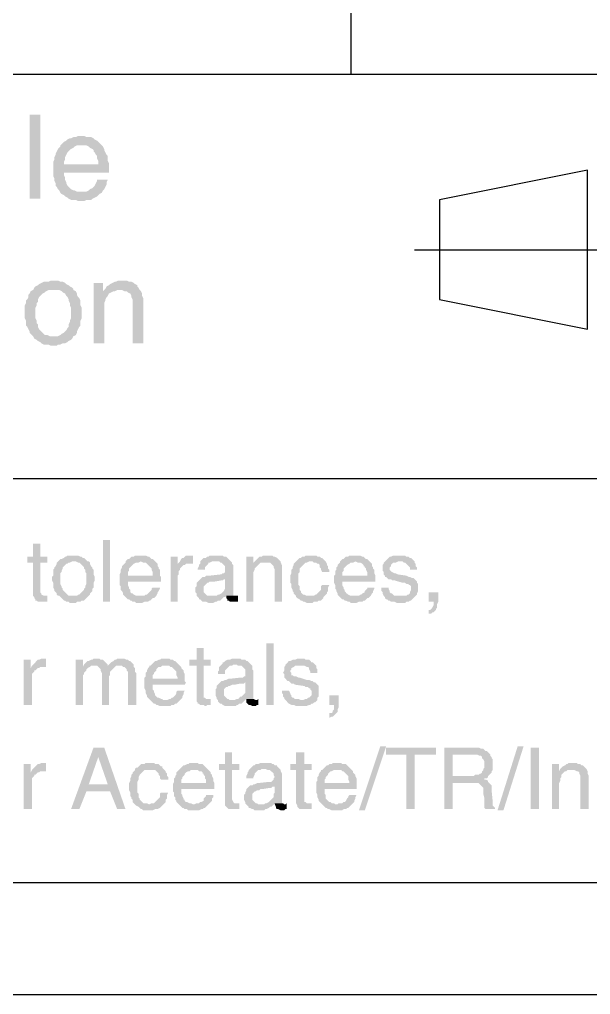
# Model space of a CAD drawing. Header units: millimetres. Extents: x 7018 to 13530, y 4187 to 5692.
# Drawn here: x 7846.19 to 7867.94, y 4524.92 to 4562.04 of the extents above; entities that cross this region are included whole.
import ezdxf

# ---------------------------------------------------------------- set-up
doc = ezdxf.new("R2010")
doc.units = ezdxf.units.MM

msp = doc.modelspace()

# ---------------------------------------------------------------- hatches: boundary and pattern name
at = {"transparency": 33554559}
for points in [[(7846.574, 4555.218), (7846.574, 4558.423), (7846.981, 4558.423), (7846.981, 4555.218)], [(7848.56, 4557.61), (7848.425, 4557.61), (7848.335, 4557.565), (7848.244, 4557.565), (7848.154, 4557.52), (7848.109, 4557.52), (7848.019, 4557.475), (7847.974, 4557.43), (7847.883, 4557.384), (7847.838, 4557.339), (7847.748, 4557.249), (7848.741, 4557.249), (7848.831, 4557.204), (7848.876, 4557.159), (7848.967, 4557.114), (7849.012, 4557.069), (7849.012, 4557.023), (7849.057, 4556.978), (7849.102, 4556.888), (7849.147, 4556.843), (7849.147, 4556.753), (7849.192, 4556.662), (7849.192, 4556.527), (7847.477, 4556.527), (7847.477, 4556.076), (7847.522, 4555.985), (7847.522, 4555.895), (7847.567, 4555.805), (7847.567, 4555.715), (7847.613, 4555.669), (7847.658, 4555.579), (7847.703, 4555.534), (7847.748, 4555.444), (7848.56, 4555.489), (7848.38, 4555.489), (7848.29, 4555.534), (7848.244, 4555.534), (7848.154, 4555.579), (7848.109, 4555.624), (7848.019, 4555.715), (7848.019, 4555.715), (7847.974, 4555.805), (7847.974, 4555.85), (7847.928, 4555.94), (7847.928, 4556.031), (7847.883, 4556.121), (7847.883, 4556.211), (7849.598, 4556.211), (7849.598, 4556.572), (7849.553, 4556.662), (7849.553, 4556.843), (7849.508, 4556.888), (7849.463, 4556.978), (7849.418, 4557.069), (7849.418, 4557.114), (7849.373, 4557.204), (7849.328, 4557.249), (7849.282, 4557.294), (7849.192, 4557.384), (7849.147, 4557.43), (7849.057, 4557.475), (7849.012, 4557.52), (7848.921, 4557.565), (7848.741, 4557.565), (7848.651, 4557.61)], [(7847.748, 4557.249), (7847.748, 4557.204), (7847.703, 4557.159), (7847.658, 4557.114), (7847.613, 4557.023), (7847.567, 4556.933), (7847.567, 4556.888), (7847.522, 4556.798), (7847.522, 4556.707), (7847.477, 4556.617), (7847.477, 4556.527), (7847.883, 4556.527), (7847.883, 4556.617), (7847.928, 4556.707), (7847.928, 4556.798), (7847.974, 4556.888), (7848.019, 4556.978), (7848.064, 4557.023), (7848.109, 4557.069), (7848.154, 4557.114), (7848.244, 4557.159), (7848.29, 4557.204), (7848.38, 4557.249), (7848.56, 4557.249)], [(7849.553, 4555.94), (7849.147, 4555.94), (7849.147, 4555.895), (7849.102, 4555.805), (7849.057, 4555.715), (7849.012, 4555.669), (7848.967, 4555.624), (7848.876, 4555.579), (7848.831, 4555.534), (7848.741, 4555.489), (7848.56, 4555.489), (7847.748, 4555.444), (7847.748, 4555.444), (7847.793, 4555.399), (7847.883, 4555.354), (7847.928, 4555.308), (7848.019, 4555.263), (7848.064, 4555.218), (7848.154, 4555.173), (7848.335, 4555.173), (7848.425, 4555.128), (7848.651, 4555.128), (7848.741, 4555.173), (7848.921, 4555.173), (7848.967, 4555.218), (7849.057, 4555.263), (7849.147, 4555.308), (7849.192, 4555.354), (7849.237, 4555.399), (7849.328, 4555.444), (7849.373, 4555.534), (7849.418, 4555.579), (7849.463, 4555.669), (7849.508, 4555.76), (7849.508, 4555.85)], [(7847.477, 4552.104), (7847.387, 4552.104), (7847.297, 4552.059), (7847.116, 4552.059), (7847.026, 4552.014), (7846.936, 4551.969), (7846.89, 4551.923), (7846.8, 4551.878), (7846.755, 4551.833), (7846.71, 4551.743), (7846.71, 4551.743), (7846.62, 4551.698), (7846.574, 4551.608), (7846.529, 4551.562), (7846.529, 4551.472), (7846.484, 4551.382), (7846.439, 4551.337), (7846.439, 4551.246), (7846.394, 4551.156), (7846.394, 4550.66), (7846.439, 4550.57), (7846.439, 4550.389), (7846.484, 4550.344), (7846.529, 4550.254), (7846.574, 4550.163), (7846.574, 4550.118), (7846.665, 4550.028), (7846.71, 4549.983), (7847.477, 4549.983), (7847.342, 4549.983), (7847.251, 4550.028), (7847.161, 4550.028), (7847.116, 4550.073), (7847.026, 4550.163), (7846.981, 4550.208), (7846.936, 4550.254), (7846.89, 4550.344), (7846.89, 4550.434), (7846.845, 4550.479), (7846.845, 4550.57), (7846.8, 4550.66), (7846.8, 4551.066), (7846.845, 4551.156), (7846.845, 4551.246), (7846.89, 4551.292), (7846.89, 4551.382), (7846.936, 4551.472), (7846.981, 4551.517), (7847.026, 4551.562), (7847.071, 4551.608), (7847.161, 4551.653), (7847.206, 4551.698), (7847.297, 4551.743), (7847.477, 4551.743), (7848.244, 4551.788), (7848.199, 4551.833), (7848.109, 4551.878), (7848.064, 4551.923), (7847.974, 4551.969), (7847.928, 4552.014), (7847.838, 4552.059), (7847.748, 4552.059), (7847.658, 4552.104), (7847.567, 4552.104)], [(7849.373, 4552.014), (7849.012, 4552.014), (7849.012, 4549.712), (7849.418, 4549.712), (7849.418, 4550.931), (7849.418, 4551.246), (7849.463, 4551.337), (7849.463, 4551.382), (7849.508, 4551.472), (7849.553, 4551.517), (7849.553, 4551.517), (7849.598, 4551.608), (7849.689, 4551.653), (7849.373, 4551.698)], [(7850.095, 4552.104), (7849.959, 4552.104), (7849.869, 4552.059), (7849.824, 4552.059), (7849.734, 4552.014), (7849.643, 4551.969), (7849.598, 4551.923), (7849.508, 4551.878), (7849.463, 4551.788), (7849.373, 4551.698), (7849.689, 4551.653), (7849.779, 4551.698), (7849.824, 4551.698), (7849.914, 4551.743), (7850.772, 4551.743), (7850.727, 4551.833), (7850.682, 4551.878), (7850.682, 4551.923), (7850.591, 4551.969), (7850.546, 4552.014), (7850.456, 4552.059), (7850.366, 4552.059), (7850.275, 4552.104), (7850.185, 4552.104)], [(7848.244, 4551.788), (7847.477, 4551.743), (7847.703, 4551.743), (7847.793, 4551.698), (7847.838, 4551.653), (7847.928, 4551.608), (7847.974, 4551.517), (7848.019, 4551.472), (7848.064, 4551.382), (7848.064, 4551.337), (7848.109, 4551.246), (7848.109, 4551.156), (7848.154, 4551.066), (7848.154, 4550.66), (7848.109, 4550.57), (7848.109, 4550.524), (7848.064, 4550.434), (7848.064, 4550.344), (7848.019, 4550.299), (7847.974, 4550.208), (7847.928, 4550.163), (7847.883, 4550.118), (7847.793, 4550.073), (7847.748, 4550.028), (7847.658, 4549.983), (7846.71, 4549.983), (7846.755, 4549.893), (7846.845, 4549.847), (7846.89, 4549.802), (7846.981, 4549.757), (7847.026, 4549.712), (7847.116, 4549.667), (7847.297, 4549.667), (7847.387, 4549.622), (7847.613, 4549.622), (7847.658, 4549.667), (7847.748, 4549.667), (7847.838, 4549.712), (7847.928, 4549.712), (7848.019, 4549.757), (7848.064, 4549.802), (7848.154, 4549.847), (7848.199, 4549.893), (7848.244, 4549.983), (7848.244, 4549.983), (7848.335, 4550.028), (7848.38, 4550.118), (7848.38, 4550.163), (7848.425, 4550.254), (7848.47, 4550.344), (7848.515, 4550.389), (7848.515, 4550.57), (7848.56, 4550.66), (7848.56, 4550.885), (7848.56, 4551.066), (7848.515, 4551.156), (7848.515, 4551.337), (7848.47, 4551.427), (7848.425, 4551.472), (7848.38, 4551.562), (7848.38, 4551.608), (7848.335, 4551.698), (7848.244, 4551.743)], [(7850.772, 4551.743), (7850.005, 4551.743), (7850.095, 4551.743), (7850.185, 4551.698), (7850.275, 4551.698), (7850.32, 4551.653), (7850.411, 4551.608), (7850.411, 4551.608), (7850.456, 4551.517), (7850.456, 4551.472), (7850.501, 4551.382), (7850.501, 4549.712), (7850.907, 4549.712), (7850.907, 4551.427), (7850.862, 4551.517), (7850.862, 4551.608), (7850.817, 4551.698)], [(7846.981, 4542.085), (7846.71, 4542.085), (7846.71, 4541.588), (7846.484, 4541.588), (7846.484, 4541.363), (7846.71, 4541.363), (7846.71, 4540.099), (7846.755, 4540.054), (7846.755, 4540.009), (7846.8, 4539.963), (7846.8, 4539.918), (7846.845, 4539.918), (7846.89, 4539.873), (7847.251, 4539.873), (7847.251, 4540.099), (7847.116, 4540.099), (7847.026, 4540.144), (7847.026, 4540.189), (7846.981, 4540.234), (7846.981, 4541.363), (7847.251, 4541.363), (7847.251, 4541.588), (7846.981, 4541.588)], [(7849.373, 4539.873), (7849.373, 4542.22), (7849.643, 4542.22), (7849.643, 4539.873)], [(7848.244, 4541.633), (7848.019, 4541.633), (7847.974, 4541.588), (7847.928, 4541.588), (7847.883, 4541.543), (7847.793, 4541.498), (7847.748, 4541.498), (7847.703, 4541.453), (7847.658, 4541.408), (7847.658, 4541.408), (7847.613, 4541.363), (7847.613, 4541.317), (7847.567, 4541.227), (7847.522, 4541.182), (7847.522, 4541.137), (7847.477, 4541.092), (7847.477, 4540.866), (7847.432, 4540.821), (7847.432, 4540.731), (7847.432, 4540.686), (7847.477, 4540.595), (7847.477, 4540.415), (7847.522, 4540.325), (7847.522, 4540.279), (7847.567, 4540.234), (7847.613, 4540.189), (7847.613, 4540.144), (7847.658, 4540.099), (7848.244, 4540.099), (7848.064, 4540.099), (7848.019, 4540.144), (7847.974, 4540.189), (7847.928, 4540.234), (7847.883, 4540.279), (7847.838, 4540.325), (7847.838, 4540.37), (7847.793, 4540.415), (7847.793, 4540.46), (7847.748, 4540.55), (7847.748, 4540.956), (7847.793, 4541.001), (7847.793, 4541.047), (7847.838, 4541.137), (7847.838, 4541.182), (7847.883, 4541.227), (7847.928, 4541.272), (7847.974, 4541.317), (7848.019, 4541.317), (7848.064, 4541.363), (7848.109, 4541.363), (7848.199, 4541.408), (7848.786, 4541.408), (7848.741, 4541.453), (7848.696, 4541.498), (7848.651, 4541.543), (7848.605, 4541.543), (7848.56, 4541.588), (7848.515, 4541.588), (7848.425, 4541.633), (7848.335, 4541.633)], [(7850.817, 4541.633), (7850.591, 4541.633), (7850.546, 4541.588), (7850.456, 4541.588), (7850.411, 4541.543), (7850.366, 4541.498), (7850.32, 4541.498), (7850.275, 4541.453), (7850.23, 4541.408), (7850.817, 4541.408), (7850.907, 4541.363), (7850.997, 4541.363), (7851.043, 4541.317), (7851.088, 4541.272), (7851.133, 4541.227), (7851.133, 4541.227), (7851.178, 4541.182), (7851.223, 4541.137), (7851.223, 4541.092), (7851.268, 4541.001), (7851.268, 4540.866), (7850.005, 4540.866), (7850.005, 4540.505), (7850.05, 4540.46), (7850.05, 4540.325), (7850.095, 4540.279), (7850.14, 4540.189), (7850.14, 4540.144), (7850.185, 4540.099), (7850.23, 4540.054), (7850.23, 4540.054), (7850.275, 4540.009), (7850.32, 4539.963), (7850.366, 4539.963), (7850.411, 4539.918), (7850.456, 4539.918), (7850.501, 4539.873), (7850.591, 4539.873), (7850.636, 4539.828), (7850.862, 4539.828), (7850.952, 4539.873), (7851.088, 4539.873), (7851.133, 4539.918), (7851.178, 4539.918), (7851.223, 4539.963), (7851.268, 4540.009), (7851.313, 4540.009), (7851.359, 4540.054), (7850.817, 4540.099), (7850.636, 4540.099), (7850.546, 4540.144), (7850.501, 4540.189), (7850.456, 4540.189), (7850.411, 4540.234), (7850.411, 4540.325), (7850.366, 4540.37), (7850.366, 4540.415), (7850.32, 4540.505), (7850.32, 4540.64), (7851.584, 4540.64), (7851.584, 4540.821), (7851.539, 4540.866), (7851.539, 4541.092), (7851.494, 4541.137), (7851.494, 4541.182), (7851.449, 4541.227), (7851.449, 4541.317), (7851.404, 4541.363), (7851.359, 4541.408), (7851.313, 4541.453), (7851.268, 4541.498), (7851.223, 4541.498), (7851.178, 4541.543), (7851.133, 4541.588), (7851.088, 4541.588), (7850.997, 4541.633), (7850.907, 4541.633)], [(7852.216, 4541.588), (7851.945, 4541.588), (7851.945, 4539.873), (7852.216, 4539.873), (7852.216, 4540.866), (7852.261, 4540.911), (7852.261, 4541.047), (7852.306, 4541.092), (7852.306, 4541.137), (7852.351, 4541.182), (7852.397, 4541.227), (7852.442, 4541.272), (7852.487, 4541.272), (7852.216, 4541.317)], [(7852.712, 4541.633), (7852.532, 4541.633), (7852.487, 4541.588), (7852.442, 4541.543), (7852.397, 4541.543), (7852.351, 4541.498), (7852.306, 4541.408), (7852.306, 4541.408), (7852.261, 4541.363), (7852.712, 4541.317), (7852.803, 4541.317), (7852.803, 4541.633), (7852.758, 4541.633)], [(7853.705, 4541.633), (7853.435, 4541.633), (7853.389, 4541.588), (7853.344, 4541.588), (7853.299, 4541.543), (7853.209, 4541.543), (7853.164, 4541.498), (7853.164, 4541.498), (7853.119, 4541.453), (7853.074, 4541.408), (7853.074, 4541.317), (7853.028, 4541.272), (7853.028, 4541.227), (7852.983, 4541.137), (7852.983, 4541.092), (7853.254, 4541.092), (7853.254, 4541.182), (7853.299, 4541.227), (7853.344, 4541.272), (7853.389, 4541.317), (7853.389, 4541.363), (7853.435, 4541.363), (7853.525, 4541.408), (7854.247, 4541.408), (7854.202, 4541.453), (7854.157, 4541.498), (7854.112, 4541.543), (7854.066, 4541.588), (7853.976, 4541.588), (7853.931, 4541.633), (7853.751, 4541.633)], [(7855.104, 4541.588), (7854.834, 4541.588), (7854.834, 4539.873), (7855.104, 4539.873), (7855.104, 4540.821), (7855.104, 4541.001), (7855.15, 4541.092), (7855.15, 4541.137), (7855.195, 4541.182), (7855.24, 4541.227), (7855.24, 4541.227), (7855.285, 4541.272), (7855.33, 4541.317), (7855.104, 4541.363)], [(7855.601, 4541.633), (7855.466, 4541.633), (7855.42, 4541.588), (7855.33, 4541.588), (7855.285, 4541.543), (7855.24, 4541.498), (7855.195, 4541.453), (7855.15, 4541.408), (7855.104, 4541.363), (7855.33, 4541.317), (7855.375, 4541.363), (7855.556, 4541.363), (7856.143, 4541.408), (7856.097, 4541.453), (7856.052, 4541.498), (7856.052, 4541.498), (7856.007, 4541.543), (7855.917, 4541.588), (7855.872, 4541.588), (7855.827, 4541.633), (7855.691, 4541.633)], [(7857.271, 4541.633), (7857.09, 4541.633), (7857.045, 4541.588), (7856.955, 4541.588), (7856.91, 4541.543), (7856.865, 4541.543), (7856.82, 4541.498), (7856.774, 4541.453), (7856.729, 4541.408), (7857.361, 4541.408), (7857.406, 4541.363), (7857.496, 4541.363), (7857.542, 4541.317), (7857.587, 4541.317), (7857.632, 4541.272), (7857.632, 4541.182), (7857.677, 4541.137), (7857.677, 4541.092), (7857.722, 4541.001), (7857.993, 4541.001), (7857.993, 4541.092), (7857.948, 4541.137), (7857.948, 4541.227), (7857.903, 4541.272), (7857.903, 4541.317), (7857.858, 4541.408), (7857.812, 4541.453), (7857.767, 4541.498), (7857.767, 4541.498), (7857.722, 4541.543), (7857.677, 4541.543), (7857.632, 4541.588), (7857.542, 4541.588), (7857.496, 4541.633), (7857.361, 4541.633)], [(7858.986, 4541.633), (7858.76, 4541.633), (7858.715, 4541.588), (7858.625, 4541.588), (7858.58, 4541.543), (7858.535, 4541.498), (7858.489, 4541.498), (7858.444, 4541.453), (7858.399, 4541.408), (7858.986, 4541.408), (7859.076, 4541.363), (7859.166, 4541.363), (7859.257, 4541.317), (7859.302, 4541.272), (7859.302, 4541.227), (7859.347, 4541.227), (7859.347, 4541.182), (7859.392, 4541.137), (7859.392, 4541.092), (7859.437, 4541.001), (7859.437, 4540.866), (7858.173, 4540.866), (7858.173, 4540.595), (7858.219, 4540.505), (7858.219, 4540.37), (7858.264, 4540.325), (7858.264, 4540.279), (7858.309, 4540.189), (7858.309, 4540.144), (7858.354, 4540.099), (7858.399, 4540.054), (7858.399, 4540.054), (7858.444, 4540.009), (7858.489, 4539.963), (7858.535, 4539.963), (7858.58, 4539.918), (7858.625, 4539.918), (7858.715, 4539.873), (7858.76, 4539.873), (7858.805, 4539.828), (7859.031, 4539.828), (7859.121, 4539.873), (7859.257, 4539.873), (7859.302, 4539.918), (7859.347, 4539.918), (7859.392, 4539.963), (7859.437, 4540.009), (7859.482, 4540.009), (7859.527, 4540.054), (7858.986, 4540.099), (7858.805, 4540.099), (7858.715, 4540.144), (7858.67, 4540.189), (7858.625, 4540.189), (7858.625, 4540.234), (7858.58, 4540.279), (7858.58, 4540.325), (7858.535, 4540.37), (7858.535, 4540.415), (7858.489, 4540.505), (7858.489, 4540.64), (7859.753, 4540.64), (7859.753, 4540.866), (7859.708, 4540.956), (7859.708, 4541.092), (7859.663, 4541.137), (7859.663, 4541.182), (7859.618, 4541.227), (7859.618, 4541.317), (7859.573, 4541.363), (7859.527, 4541.408), (7859.482, 4541.453), (7859.437, 4541.498), (7859.392, 4541.498), (7859.347, 4541.543), (7859.302, 4541.588), (7859.257, 4541.588), (7859.166, 4541.633), (7859.076, 4541.633)], [(7860.656, 4541.633), (7860.43, 4541.633), (7860.34, 4541.588), (7860.295, 4541.588), (7860.25, 4541.543), (7860.204, 4541.498), (7860.159, 4541.453), (7860.114, 4541.408), (7860.069, 4541.363), (7860.069, 4541.317), (7860.024, 4541.272), (7860.024, 4541.047), (7860.069, 4541.001), (7860.069, 4540.911), (7860.114, 4540.866), (7860.114, 4540.821), (7860.159, 4540.821), (7860.204, 4540.776), (7860.25, 4540.731), (7860.34, 4540.731), (7860.385, 4540.686), (7860.475, 4540.686), (7860.791, 4540.595), (7860.881, 4540.595), (7860.927, 4540.55), (7861.017, 4540.55), (7861.017, 4540.505), (7861.062, 4540.505), (7861.107, 4540.46), (7861.107, 4540.325), (7861.062, 4540.234), (7861.062, 4540.189), (7861.017, 4540.144), (7860.972, 4540.144), (7860.927, 4540.099), (7860.701, 4540.099), (7860.114, 4540.054), (7860.114, 4540.009), (7860.159, 4539.963), (7860.204, 4539.963), (7860.25, 4539.918), (7860.295, 4539.918), (7860.34, 4539.873), (7860.475, 4539.873), (7860.565, 4539.828), (7860.881, 4539.828), (7860.927, 4539.873), (7861.017, 4539.873), (7861.062, 4539.918), (7861.107, 4539.918), (7861.152, 4539.963), (7861.197, 4540.009), (7861.197, 4540.009), (7861.242, 4540.054), (7861.288, 4540.099), (7861.333, 4540.144), (7861.333, 4540.189), (7861.378, 4540.279), (7861.378, 4540.55), (7861.333, 4540.595), (7861.333, 4540.64), (7861.288, 4540.686), (7861.288, 4540.686), (7861.242, 4540.731), (7861.197, 4540.776), (7861.152, 4540.776), (7861.062, 4540.821), (7861.017, 4540.821), (7860.927, 4540.866), (7860.611, 4540.911), (7860.611, 4540.911), (7860.52, 4540.956), (7860.475, 4540.956), (7860.385, 4541.001), (7860.385, 4541.001), (7860.34, 4541.047), (7860.295, 4541.092), (7860.295, 4541.182), (7860.34, 4541.227), (7860.34, 4541.272), (7860.385, 4541.317), (7860.43, 4541.363), (7860.52, 4541.363), (7860.611, 4541.408), (7861.242, 4541.408), (7861.197, 4541.453), (7861.152, 4541.498), (7861.107, 4541.543), (7861.062, 4541.543), (7861.017, 4541.588), (7860.927, 4541.588), (7860.881, 4541.633), (7860.746, 4541.633)], [(7848.786, 4541.408), (7848.244, 4541.408), (7848.335, 4541.408), (7848.425, 4541.363), (7848.47, 4541.363), (7848.515, 4541.317), (7848.56, 4541.272), (7848.605, 4541.227), (7848.651, 4541.182), (7848.651, 4541.137), (7848.696, 4541.092), (7848.696, 4541.001), (7848.741, 4540.956), (7848.741, 4540.55), (7848.696, 4540.46), (7848.696, 4540.415), (7848.651, 4540.37), (7848.651, 4540.325), (7848.605, 4540.279), (7848.56, 4540.234), (7848.515, 4540.189), (7848.47, 4540.144), (7848.425, 4540.144), (7848.38, 4540.099), (7847.703, 4540.099), (7847.748, 4540.054), (7847.793, 4540.009), (7847.838, 4539.963), (7847.883, 4539.918), (7847.928, 4539.918), (7847.974, 4539.873), (7848.064, 4539.873), (7848.109, 4539.828), (7848.335, 4539.828), (7848.38, 4539.873), (7848.515, 4539.873), (7848.56, 4539.918), (7848.651, 4539.918), (7848.696, 4539.963), (7848.741, 4540.009), (7848.786, 4540.054), (7848.831, 4540.099), (7848.831, 4540.099), (7848.876, 4540.144), (7848.876, 4540.189), (7848.921, 4540.234), (7848.967, 4540.279), (7848.967, 4540.37), (7849.012, 4540.415), (7849.012, 4540.595), (7849.057, 4540.686), (7849.057, 4540.731), (7849.057, 4540.821), (7849.012, 4540.911), (7849.012, 4541.092), (7848.967, 4541.137), (7848.967, 4541.182), (7848.921, 4541.227), (7848.876, 4541.317), (7848.876, 4541.363), (7848.831, 4541.408)], [(7850.23, 4541.408), (7850.23, 4541.363), (7850.185, 4541.317), (7850.14, 4541.272), (7850.095, 4541.227), (7850.095, 4541.182), (7850.05, 4541.092), (7850.05, 4541.001), (7850.005, 4540.911), (7850.005, 4540.866), (7850.32, 4540.866), (7850.32, 4541.001), (7850.366, 4541.047), (7850.366, 4541.137), (7850.411, 4541.182), (7850.456, 4541.227), (7850.456, 4541.227), (7850.501, 4541.272), (7850.546, 4541.317), (7850.636, 4541.363), (7850.727, 4541.363), (7850.817, 4541.408)], [(7852.261, 4541.363), (7852.216, 4541.317), (7852.487, 4541.272), (7852.532, 4541.317), (7852.712, 4541.317)], [(7854.247, 4541.408), (7853.66, 4541.408), (7853.796, 4541.408), (7853.841, 4541.363), (7853.886, 4541.363), (7853.931, 4541.317), (7853.976, 4541.272), (7854.021, 4541.227), (7854.021, 4541.001), (7853.976, 4540.956), (7853.931, 4540.956), (7853.886, 4540.911), (7853.841, 4540.911), (7853.435, 4540.866), (7853.299, 4540.866), (7853.254, 4540.821), (7853.164, 4540.821), (7853.119, 4540.776), (7854.021, 4540.731), (7854.021, 4540.46), (7854.021, 4540.37), (7853.976, 4540.279), (7853.931, 4540.234), (7853.886, 4540.189), (7853.886, 4540.189), (7853.796, 4540.144), (7853.751, 4540.144), (7853.705, 4540.099), (7853.525, 4540.099), (7852.983, 4540.054), (7853.028, 4540.009), (7853.028, 4539.963), (7853.074, 4539.963), (7853.119, 4539.918), (7853.164, 4539.873), (7853.299, 4539.873), (7853.389, 4539.828), (7853.57, 4539.828), (7853.66, 4539.873), (7853.705, 4539.873), (7853.751, 4539.918), (7853.841, 4539.918), (7853.886, 4539.963), (7853.931, 4540.009), (7853.976, 4540.054), (7854.021, 4540.054), (7854.066, 4540.099), (7854.337, 4540.099), (7854.337, 4541.272), (7854.292, 4541.317), (7854.292, 4541.363)], [(7856.143, 4541.408), (7855.556, 4541.363), (7855.736, 4541.363), (7855.781, 4541.317), (7855.827, 4541.272), (7855.827, 4541.272), (7855.872, 4541.227), (7855.872, 4541.182), (7855.917, 4541.092), (7855.917, 4539.873), (7856.188, 4539.873), (7856.188, 4541.272), (7856.143, 4541.363)], [(7856.729, 4541.408), (7856.684, 4541.363), (7856.639, 4541.317), (7856.639, 4541.272), (7856.594, 4541.182), (7856.594, 4541.137), (7856.549, 4541.092), (7856.549, 4540.956), (7856.504, 4540.866), (7856.504, 4540.595), (7856.549, 4540.55), (7856.549, 4540.415), (7856.594, 4540.325), (7856.594, 4540.279), (7856.639, 4540.234), (7856.639, 4540.189), (7856.684, 4540.144), (7856.729, 4540.099), (7857.271, 4540.099), (7857.135, 4540.099), (7857.045, 4540.144), (7857, 4540.144), (7856.955, 4540.189), (7856.91, 4540.234), (7856.91, 4540.279), (7856.865, 4540.325), (7856.865, 4540.46), (7856.82, 4540.505), (7856.82, 4540.956), (7856.865, 4541.001), (7856.865, 4541.137), (7856.91, 4541.182), (7856.955, 4541.227), (7856.955, 4541.227), (7857, 4541.272), (7857.045, 4541.317), (7857.09, 4541.363), (7857.135, 4541.363), (7857.226, 4541.408), (7857.271, 4541.408)], [(7858.399, 4541.408), (7858.399, 4541.363), (7858.354, 4541.317), (7858.309, 4541.272), (7858.309, 4541.227), (7858.264, 4541.182), (7858.264, 4541.092), (7858.219, 4541.047), (7858.219, 4540.911), (7858.173, 4540.866), (7858.489, 4540.866), (7858.489, 4541.001), (7858.535, 4541.047), (7858.535, 4541.137), (7858.58, 4541.182), (7858.625, 4541.227), (7858.625, 4541.227), (7858.67, 4541.272), (7858.76, 4541.317), (7858.805, 4541.363), (7858.896, 4541.363), (7858.986, 4541.408)], [(7861.242, 4541.408), (7860.656, 4541.408), (7860.791, 4541.408), (7860.836, 4541.363), (7860.881, 4541.363), (7860.927, 4541.317), (7860.927, 4541.317), (7860.972, 4541.272), (7861.017, 4541.227), (7861.062, 4541.182), (7861.062, 4541.092), (7861.333, 4541.092), (7861.333, 4541.182), (7861.288, 4541.227), (7861.288, 4541.317), (7861.242, 4541.363)], [(7853.119, 4540.776), (7853.074, 4540.731), (7853.028, 4540.686), (7853.028, 4540.686), (7852.983, 4540.64), (7852.938, 4540.595), (7852.938, 4540.46), (7852.893, 4540.415), (7852.893, 4540.325), (7852.893, 4540.234), (7852.938, 4540.189), (7852.938, 4540.099), (7852.983, 4540.054), (7853.525, 4540.099), (7853.344, 4540.099), (7853.299, 4540.144), (7853.254, 4540.189), (7853.209, 4540.234), (7853.209, 4540.46), (7853.254, 4540.505), (7853.299, 4540.55), (7853.344, 4540.595), (7853.389, 4540.595), (7853.435, 4540.64), (7853.615, 4540.64), (7853.886, 4540.686), (7853.931, 4540.686), (7853.976, 4540.731), (7854.021, 4540.731)], [(7851.539, 4540.415), (7851.268, 4540.415), (7851.223, 4540.37), (7851.223, 4540.325), (7851.178, 4540.279), (7851.133, 4540.234), (7851.088, 4540.189), (7851.043, 4540.144), (7850.997, 4540.144), (7850.952, 4540.099), (7850.817, 4540.099), (7851.359, 4540.054), (7851.404, 4540.099), (7851.449, 4540.189), (7851.449, 4540.234), (7851.494, 4540.279), (7851.539, 4540.37)], [(7857.993, 4540.505), (7857.722, 4540.505), (7857.677, 4540.46), (7857.677, 4540.325), (7857.632, 4540.279), (7857.587, 4540.234), (7857.542, 4540.189), (7857.496, 4540.144), (7857.451, 4540.144), (7857.406, 4540.099), (7856.729, 4540.099), (7856.729, 4540.054), (7856.774, 4540.009), (7856.865, 4539.963), (7856.91, 4539.918), (7856.955, 4539.918), (7857, 4539.873), (7857.045, 4539.873), (7857.135, 4539.828), (7857.361, 4539.828), (7857.406, 4539.873), (7857.542, 4539.873), (7857.587, 4539.918), (7857.677, 4539.918), (7857.722, 4539.963), (7857.767, 4540.009), (7857.767, 4540.054), (7857.812, 4540.099), (7857.858, 4540.144), (7857.903, 4540.189), (7857.903, 4540.234), (7857.948, 4540.279), (7857.948, 4540.415)], [(7859.708, 4540.415), (7859.437, 4540.415), (7859.437, 4540.37), (7859.392, 4540.325), (7859.347, 4540.279), (7859.347, 4540.234), (7859.257, 4540.189), (7859.212, 4540.144), (7859.166, 4540.144), (7859.121, 4540.099), (7858.986, 4540.099), (7859.527, 4540.054), (7859.573, 4540.099), (7859.618, 4540.189), (7859.663, 4540.234), (7859.663, 4540.279), (7859.708, 4540.37)], [(7860.25, 4540.415), (7859.979, 4540.415), (7859.979, 4540.279), (7860.024, 4540.234), (7860.024, 4540.189), (7860.069, 4540.099), (7860.114, 4540.054), (7860.701, 4540.099), (7860.475, 4540.099), (7860.43, 4540.144), (7860.385, 4540.189), (7860.34, 4540.189), (7860.295, 4540.234), (7860.295, 4540.279), (7860.25, 4540.37)], [(7854.518, 4540.099), (7854.427, 4540.099), (7854.066, 4540.054), (7854.066, 4540.009), (7854.112, 4539.963), (7854.112, 4539.918), (7854.157, 4539.918), (7854.202, 4539.873), (7854.518, 4539.873)], [(7854.337, 4540.099), (7854.066, 4540.099), (7854.066, 4540.054), (7854.427, 4540.099), (7854.427, 4540.099)], [(7862.145, 4540.234), (7861.784, 4540.234), (7861.784, 4539.873), (7861.965, 4539.873), (7861.965, 4539.738), (7861.919, 4539.648), (7861.874, 4539.602), (7861.829, 4539.557), (7861.784, 4539.557), (7861.784, 4539.422), (7861.874, 4539.422), (7861.919, 4539.467), (7861.965, 4539.467), (7862.01, 4539.512), (7862.055, 4539.557), (7862.055, 4539.602), (7862.1, 4539.648), (7862.1, 4539.783), (7862.145, 4539.873), (7862.145, 4539.963)], [(7855.601, 4535.947), (7855.601, 4538.294), (7855.872, 4538.294), (7855.872, 4535.947)], [(7853.209, 4538.113), (7852.938, 4538.113), (7852.938, 4537.662), (7852.667, 4537.662), (7852.667, 4537.436), (7852.938, 4537.436), (7852.938, 4536.082), (7852.983, 4536.037), (7852.983, 4535.992), (7853.028, 4535.992), (7853.074, 4535.947), (7853.209, 4535.947), (7853.254, 4535.902), (7853.299, 4535.902), (7853.344, 4535.947), (7853.48, 4535.947), (7853.48, 4536.172), (7853.299, 4536.172), (7853.254, 4536.217), (7853.209, 4536.217), (7853.209, 4537.436), (7853.48, 4537.436), (7853.48, 4537.662), (7853.209, 4537.662)], [(7846.62, 4537.662), (7846.349, 4537.662), (7846.349, 4535.947), (7846.665, 4535.947), (7846.665, 4537.12), (7846.71, 4537.165), (7846.755, 4537.21), (7846.755, 4537.256), (7846.8, 4537.256), (7846.845, 4537.301), (7846.89, 4537.346), (7846.62, 4537.346)], [(7846.665, 4537.436), (7846.62, 4537.346), (7846.936, 4537.346), (7846.981, 4537.391), (7847.116, 4537.391)], [(7847.116, 4537.707), (7847.026, 4537.707), (7846.936, 4537.662), (7846.89, 4537.662), (7846.845, 4537.617), (7846.8, 4537.571), (7846.755, 4537.526), (7846.71, 4537.481), (7846.71, 4537.481), (7846.665, 4537.436), (7847.116, 4537.391), (7847.206, 4537.391), (7847.206, 4537.707), (7847.161, 4537.707)], [(7848.605, 4537.662), (7848.335, 4537.662), (7848.335, 4535.947), (7848.605, 4535.947), (7848.605, 4537.075), (7848.651, 4537.12), (7848.651, 4537.165), (7848.696, 4537.21), (7848.741, 4537.256), (7848.741, 4537.301), (7848.786, 4537.346), (7848.876, 4537.391), (7848.605, 4537.391)], [(7849.102, 4537.707), (7849.012, 4537.707), (7848.967, 4537.662), (7848.921, 4537.662), (7848.831, 4537.617), (7848.786, 4537.617), (7848.741, 4537.571), (7848.696, 4537.526), (7848.651, 4537.481), (7848.605, 4537.391), (7848.876, 4537.391), (7848.921, 4537.436), (7849.057, 4537.436), (7849.553, 4537.481), (7849.508, 4537.526), (7849.463, 4537.571), (7849.463, 4537.571), (7849.418, 4537.617), (7849.373, 4537.662), (7849.282, 4537.662), (7849.237, 4537.707), (7849.192, 4537.707)], [(7850.05, 4537.707), (7849.914, 4537.707), (7849.869, 4537.662), (7849.824, 4537.662), (7849.779, 4537.617), (7849.689, 4537.571), (7849.643, 4537.526), (7849.598, 4537.481), (7849.553, 4537.436), (7849.147, 4537.436), (7849.192, 4537.391), (7849.237, 4537.346), (7849.237, 4537.346), (7849.282, 4537.301), (7849.282, 4537.256), (7849.328, 4537.165), (7849.328, 4535.947), (7849.598, 4535.947), (7849.598, 4537.03), (7849.643, 4537.075), (7849.643, 4537.21), (7849.689, 4537.256), (7849.734, 4537.301), (7849.734, 4537.301), (7849.779, 4537.346), (7849.824, 4537.391), (7849.869, 4537.436), (7850.005, 4537.436), (7850.546, 4537.481), (7850.501, 4537.526), (7850.456, 4537.571), (7850.456, 4537.571), (7850.411, 4537.617), (7850.366, 4537.617), (7850.32, 4537.662), (7850.275, 4537.662), (7850.185, 4537.707), (7850.14, 4537.707)], [(7850.546, 4537.481), (7850.005, 4537.436), (7850.095, 4537.436), (7850.14, 4537.391), (7850.185, 4537.391), (7850.23, 4537.346), (7850.275, 4537.301), (7850.275, 4537.256), (7850.32, 4537.21), (7850.32, 4535.947), (7850.636, 4535.947), (7850.636, 4537.165), (7850.591, 4537.21), (7850.591, 4537.346), (7850.546, 4537.391)], [(7851.765, 4537.707), (7851.584, 4537.707), (7851.539, 4537.662), (7851.494, 4537.662), (7851.404, 4537.617), (7851.359, 4537.617), (7851.313, 4537.571), (7851.268, 4537.526), (7851.223, 4537.481), (7851.178, 4537.436), (7851.9, 4537.436), (7851.945, 4537.391), (7851.99, 4537.391), (7852.035, 4537.346), (7852.081, 4537.301), (7852.081, 4537.301), (7852.126, 4537.256), (7852.171, 4537.21), (7852.171, 4537.075), (7852.216, 4536.985), (7852.216, 4536.94), (7851.268, 4536.94), (7850.952, 4536.894), (7850.952, 4536.579), (7850.997, 4536.488), (7850.997, 4536.398), (7851.043, 4536.308), (7851.043, 4536.263), (7851.088, 4536.217), (7851.133, 4536.172), (7851.178, 4536.127), (7851.178, 4536.127), (7851.223, 4536.082), (7851.268, 4536.037), (7851.313, 4535.992), (7851.359, 4535.992), (7851.404, 4535.947), (7851.449, 4535.947), (7851.539, 4535.902), (7851.945, 4535.902), (7851.99, 4535.947), (7852.081, 4535.947), (7852.126, 4535.992), (7852.171, 4535.992), (7852.216, 4536.037), (7852.261, 4536.082), (7852.306, 4536.127), (7851.674, 4536.127), (7851.629, 4536.172), (7851.584, 4536.172), (7851.494, 4536.217), (7851.449, 4536.217), (7851.404, 4536.263), (7851.359, 4536.308), (7851.359, 4536.353), (7851.313, 4536.443), (7851.313, 4536.488), (7851.268, 4536.533), (7851.268, 4536.714), (7852.487, 4536.714), (7852.532, 4536.804), (7852.487, 4536.849), (7852.487, 4537.12), (7852.442, 4537.21), (7852.442, 4537.256), (7852.397, 4537.301), (7852.351, 4537.346), (7852.351, 4537.391), (7852.306, 4537.436), (7852.261, 4537.481), (7852.216, 4537.526), (7852.171, 4537.571), (7852.126, 4537.617), (7852.081, 4537.617), (7852.035, 4537.662), (7851.945, 4537.662), (7851.9, 4537.707), (7851.81, 4537.707)], [(7851.178, 4537.436), (7851.133, 4537.436), (7851.133, 4537.391), (7851.088, 4537.346), (7851.043, 4537.256), (7851.043, 4537.21), (7850.997, 4537.165), (7850.997, 4537.03), (7850.952, 4536.985), (7850.952, 4536.894), (7851.268, 4536.94), (7851.268, 4537.075), (7851.313, 4537.12), (7851.313, 4537.165), (7851.359, 4537.21), (7851.404, 4537.256), (7851.404, 4537.301), (7851.449, 4537.346), (7851.494, 4537.391), (7851.584, 4537.391), (7851.629, 4537.436), (7851.765, 4537.436)], [(7854.473, 4537.707), (7854.292, 4537.707), (7854.202, 4537.662), (7854.112, 4537.662), (7854.021, 4537.617), (7853.976, 4537.571), (7853.931, 4537.571), (7853.931, 4537.526), (7853.886, 4537.481), (7853.841, 4537.436), (7853.796, 4537.391), (7853.796, 4537.256), (7853.751, 4537.21), (7853.751, 4537.12), (7854.021, 4537.12), (7854.021, 4537.256), (7854.066, 4537.301), (7854.112, 4537.346), (7854.157, 4537.391), (7854.157, 4537.391), (7854.202, 4537.436), (7854.292, 4537.436), (7854.337, 4537.481), (7855.014, 4537.481), (7854.969, 4537.526), (7854.924, 4537.571), (7854.879, 4537.617), (7854.834, 4537.617), (7854.789, 4537.662), (7854.653, 4537.662), (7854.608, 4537.707), (7854.518, 4537.707)], [(7855.014, 4537.481), (7854.427, 4537.481), (7854.473, 4537.481), (7854.518, 4537.436), (7854.653, 4537.436), (7854.698, 4537.391), (7854.743, 4537.346), (7854.789, 4537.301), (7854.789, 4537.165), (7854.789, 4537.03), (7854.743, 4537.03), (7854.698, 4536.985), (7854.608, 4536.985), (7854.202, 4536.94), (7854.157, 4536.94), (7854.066, 4536.894), (7854.021, 4536.894), (7853.931, 4536.849), (7853.886, 4536.849), (7854.789, 4536.804), (7854.789, 4536.533), (7854.789, 4536.398), (7854.743, 4536.353), (7854.698, 4536.308), (7854.653, 4536.263), (7854.608, 4536.263), (7854.563, 4536.217), (7854.518, 4536.172), (7854.473, 4536.172), (7854.382, 4536.127), (7853.751, 4536.127), (7853.751, 4536.082), (7853.796, 4536.037), (7853.841, 4535.992), (7853.886, 4535.992), (7853.931, 4535.947), (7854.021, 4535.902), (7854.427, 4535.902), (7854.473, 4535.947), (7854.518, 4535.947), (7854.563, 4535.992), (7854.653, 4535.992), (7854.698, 4536.037), (7854.743, 4536.082), (7854.789, 4536.127), (7854.834, 4536.172), (7855.104, 4536.172), (7855.104, 4537.256), (7855.059, 4537.301), (7855.059, 4537.436)], [(7856.91, 4537.707), (7856.774, 4537.707), (7856.684, 4537.662), (7856.594, 4537.662), (7856.504, 4537.617), (7856.458, 4537.617), (7856.413, 4537.571), (7856.368, 4537.526), (7856.323, 4537.481), (7856.323, 4537.436), (7856.278, 4537.391), (7856.278, 4537.256), (7856.233, 4537.165), (7856.278, 4537.12), (7856.278, 4536.985), (7856.323, 4536.94), (7856.368, 4536.894), (7856.413, 4536.849), (7856.458, 4536.849), (7856.504, 4536.804), (7856.549, 4536.759), (7856.639, 4536.759), (7856.684, 4536.714), (7857, 4536.669), (7857.045, 4536.669), (7857.09, 4536.624), (7857.181, 4536.624), (7857.226, 4536.579), (7857.271, 4536.579), (7857.271, 4536.533), (7857.316, 4536.488), (7857.316, 4536.308), (7857.271, 4536.263), (7857.226, 4536.217), (7857.181, 4536.217), (7857.135, 4536.172), (7857.09, 4536.172), (7857, 4536.127), (7856.323, 4536.127), (7856.368, 4536.082), (7856.413, 4536.037), (7856.413, 4536.037), (7856.458, 4535.992), (7856.549, 4535.947), (7856.639, 4535.947), (7856.729, 4535.902), (7857.135, 4535.902), (7857.226, 4535.947), (7857.271, 4535.947), (7857.316, 4535.992), (7857.361, 4535.992), (7857.406, 4536.037), (7857.451, 4536.037), (7857.496, 4536.082), (7857.542, 4536.127), (7857.542, 4536.217), (7857.587, 4536.263), (7857.587, 4536.443), (7857.587, 4536.669), (7857.542, 4536.714), (7857.496, 4536.759), (7857.496, 4536.759), (7857.451, 4536.804), (7857.406, 4536.804), (7857.361, 4536.849), (7857.316, 4536.849), (7857.226, 4536.894), (7857.135, 4536.894), (7856.865, 4536.985), (7856.82, 4536.985), (7856.729, 4537.03), (7856.639, 4537.03), (7856.594, 4537.075), (7856.549, 4537.075), (7856.549, 4537.165), (7856.504, 4537.21), (7856.504, 4537.256), (7856.549, 4537.301), (7856.549, 4537.346), (7856.639, 4537.391), (7856.639, 4537.391), (7856.684, 4537.436), (7856.91, 4537.436), (7857.451, 4537.481), (7857.406, 4537.526), (7857.361, 4537.571), (7857.316, 4537.571), (7857.271, 4537.617), (7857.226, 4537.662), (7857.09, 4537.662), (7857.045, 4537.707), (7856.955, 4537.707)], [(7857.451, 4537.481), (7856.91, 4537.436), (7857.045, 4537.436), (7857.135, 4537.391), (7857.181, 4537.391), (7857.226, 4537.346), (7857.226, 4537.301), (7857.271, 4537.21), (7857.271, 4537.165), (7857.542, 4537.165), (7857.542, 4537.301), (7857.496, 4537.346), (7857.496, 4537.436)], [(7853.886, 4536.849), (7853.841, 4536.804), (7853.796, 4536.759), (7853.796, 4536.759), (7853.751, 4536.714), (7853.705, 4536.669), (7853.705, 4536.579), (7853.66, 4536.533), (7853.66, 4536.308), (7853.705, 4536.217), (7853.705, 4536.172), (7853.751, 4536.127), (7854.247, 4536.127), (7854.202, 4536.127), (7854.157, 4536.172), (7854.112, 4536.172), (7854.066, 4536.217), (7854.021, 4536.263), (7853.976, 4536.308), (7853.976, 4536.443), (7853.976, 4536.533), (7854.021, 4536.579), (7854.066, 4536.624), (7854.112, 4536.624), (7854.157, 4536.669), (7854.202, 4536.669), (7854.292, 4536.714), (7854.382, 4536.714), (7854.608, 4536.759), (7854.743, 4536.759), (7854.789, 4536.804)], [(7852.487, 4536.488), (7852.216, 4536.488), (7852.171, 4536.443), (7852.171, 4536.398), (7852.126, 4536.308), (7852.081, 4536.263), (7852.035, 4536.217), (7851.99, 4536.217), (7851.945, 4536.172), (7851.9, 4536.172), (7851.81, 4536.127), (7851.765, 4536.127), (7852.306, 4536.127), (7852.351, 4536.172), (7852.397, 4536.217), (7852.397, 4536.263), (7852.442, 4536.353), (7852.442, 4536.398)], [(7856.458, 4536.488), (7856.188, 4536.488), (7856.188, 4536.398), (7856.233, 4536.353), (7856.233, 4536.263), (7856.278, 4536.217), (7856.278, 4536.172), (7856.323, 4536.127), (7856.91, 4536.127), (7856.82, 4536.172), (7856.684, 4536.172), (7856.639, 4536.217), (7856.594, 4536.217), (7856.549, 4536.263), (7856.549, 4536.308), (7856.504, 4536.353), (7856.504, 4536.398)], [(7858.354, 4536.308), (7857.993, 4536.308), (7857.993, 4535.947), (7858.173, 4535.947), (7858.173, 4535.766), (7858.128, 4535.721), (7858.128, 4535.676), (7858.083, 4535.631), (7857.993, 4535.631), (7857.993, 4535.45), (7857.993, 4535.45), (7858.083, 4535.495), (7858.128, 4535.495), (7858.173, 4535.541), (7858.219, 4535.586), (7858.264, 4535.631), (7858.309, 4535.676), (7858.309, 4535.766), (7858.354, 4535.856), (7858.354, 4535.992)], [(7855.285, 4536.172), (7855.24, 4536.127), (7854.834, 4536.127), (7854.834, 4536.037), (7854.879, 4535.992), (7854.879, 4535.992), (7854.924, 4535.947), (7854.969, 4535.947), (7855.059, 4535.902), (7855.195, 4535.902), (7855.24, 4535.947), (7855.285, 4535.947)], [(7855.104, 4536.172), (7854.834, 4536.172), (7854.834, 4536.127), (7855.195, 4536.127)], [(7849.418, 4534.322), (7849.012, 4534.322), (7848.154, 4531.975), (7848.47, 4531.975), (7848.741, 4532.652), (7849.643, 4532.652), (7848.831, 4532.923), (7849.192, 4533.961)], [(7849.418, 4534.322), (7849.192, 4533.961), (7849.553, 4532.923), (7848.831, 4532.923), (7849.643, 4532.652), (7849.914, 4531.975), (7850.23, 4531.975)], [(7854.292, 4534.141), (7854.021, 4534.141), (7854.021, 4533.69), (7853.796, 4533.69), (7853.796, 4533.464), (7854.021, 4533.464), (7854.021, 4532.11), (7854.066, 4532.065), (7854.112, 4532.02), (7854.112, 4532.02), (7854.157, 4531.975), (7854.563, 4531.975), (7854.563, 4532.201), (7854.382, 4532.201), (7854.337, 4532.246), (7854.337, 4532.246), (7854.292, 4532.336), (7854.292, 4533.464), (7854.563, 4533.464), (7854.563, 4533.69), (7854.292, 4533.69)], [(7857.045, 4534.141), (7856.729, 4534.141), (7856.729, 4533.69), (7856.504, 4533.69), (7856.504, 4533.464), (7856.729, 4533.464), (7856.729, 4532.201), (7856.774, 4532.11), (7856.774, 4532.065), (7856.82, 4532.02), (7856.82, 4532.02), (7856.865, 4531.975), (7857.316, 4531.975), (7857.316, 4532.201), (7857.135, 4532.201), (7857.09, 4532.246), (7857.045, 4532.246), (7857.045, 4533.464), (7857.316, 4533.464), (7857.316, 4533.69), (7857.045, 4533.69)], [(7860.159, 4534.367), (7859.347, 4531.93), (7859.121, 4531.93), (7859.934, 4534.367)], [(7862.055, 4534.322), (7860.159, 4534.322), (7860.159, 4534.051), (7860.927, 4534.051), (7860.927, 4531.975), (7861.242, 4531.975), (7861.242, 4534.051), (7862.055, 4534.051), (7862.055, 4534.187)], [(7863.454, 4534.322), (7862.371, 4534.322), (7862.371, 4531.975), (7862.687, 4531.975), (7862.687, 4532.968), (7863.454, 4532.968), (7864.041, 4533.013), (7864.041, 4533.058), (7863.95, 4533.103), (7863.905, 4533.103), (7863.905, 4533.148), (7863.996, 4533.148), (7864.041, 4533.194), (7864.041, 4533.239), (7862.687, 4533.239), (7862.687, 4534.051), (7864.131, 4534.051), (7864.086, 4534.096), (7864.041, 4534.141), (7863.996, 4534.187), (7863.95, 4534.187), (7863.905, 4534.232), (7863.86, 4534.277), (7863.77, 4534.277), (7863.68, 4534.322), (7863.544, 4534.322)], [(7865.395, 4534.367), (7864.627, 4531.93), (7864.402, 4531.93), (7865.169, 4534.367)], [(7865.665, 4531.975), (7865.665, 4534.322), (7865.981, 4534.322), (7865.981, 4531.975)], [(7847.116, 4533.735), (7847.026, 4533.735), (7846.936, 4533.69), (7846.89, 4533.69), (7846.845, 4533.645), (7846.8, 4533.6), (7846.755, 4533.555), (7846.71, 4533.51), (7846.71, 4533.51), (7846.665, 4533.464), (7847.116, 4533.419), (7847.206, 4533.419), (7847.206, 4533.735), (7847.161, 4533.735)], [(7851.133, 4533.735), (7850.997, 4533.735), (7850.952, 4533.69), (7850.817, 4533.69), (7850.772, 4533.645), (7850.727, 4533.6), (7850.682, 4533.555), (7850.636, 4533.555), (7850.591, 4533.51), (7850.591, 4533.464), (7851.359, 4533.464), (7851.404, 4533.419), (7851.449, 4533.374), (7851.494, 4533.329), (7851.494, 4533.284), (7851.539, 4533.239), (7851.539, 4533.148), (7851.584, 4533.103), (7851.855, 4533.103), (7851.855, 4533.194), (7851.81, 4533.239), (7851.81, 4533.329), (7851.765, 4533.374), (7851.765, 4533.419), (7851.72, 4533.464), (7851.674, 4533.51), (7851.629, 4533.555), (7851.629, 4533.6), (7851.584, 4533.6), (7851.539, 4533.645), (7851.494, 4533.69), (7851.359, 4533.69), (7851.313, 4533.735), (7851.223, 4533.735)], [(7852.848, 4533.735), (7852.667, 4533.735), (7852.622, 4533.69), (7852.577, 4533.69), (7852.487, 4533.645), (7852.442, 4533.645), (7852.397, 4533.6), (7852.351, 4533.555), (7852.306, 4533.51), (7852.261, 4533.464), (7852.983, 4533.464), (7853.028, 4533.419), (7853.119, 4533.419), (7853.164, 4533.374), (7853.164, 4533.329), (7853.209, 4533.329), (7853.209, 4533.284), (7853.254, 4533.239), (7853.254, 4533.148), (7853.299, 4533.103), (7853.299, 4532.968), (7852.351, 4532.968), (7852.035, 4532.923), (7852.035, 4532.652), (7852.081, 4532.607), (7852.081, 4532.472), (7852.126, 4532.426), (7852.126, 4532.336), (7852.171, 4532.291), (7852.171, 4532.246), (7852.216, 4532.201), (7852.261, 4532.156), (7852.261, 4532.156), (7852.306, 4532.11), (7852.351, 4532.065), (7852.397, 4532.02), (7852.442, 4532.02), (7852.487, 4531.975), (7852.577, 4531.975), (7852.622, 4531.93), (7853.028, 4531.93), (7853.119, 4531.975), (7853.164, 4531.975), (7853.209, 4532.02), (7853.254, 4532.02), (7853.299, 4532.065), (7853.344, 4532.11), (7853.389, 4532.156), (7852.803, 4532.156), (7852.712, 4532.201), (7852.667, 4532.201), (7852.577, 4532.246), (7852.532, 4532.246), (7852.487, 4532.291), (7852.487, 4532.336), (7852.442, 4532.336), (7852.442, 4532.381), (7852.397, 4532.472), (7852.397, 4532.517), (7852.351, 4532.562), (7852.351, 4532.742), (7853.615, 4532.742), (7853.615, 4532.968), (7853.57, 4533.058), (7853.57, 4533.148), (7853.525, 4533.239), (7853.525, 4533.284), (7853.48, 4533.329), (7853.48, 4533.374), (7853.435, 4533.419), (7853.389, 4533.464), (7853.344, 4533.51), (7853.299, 4533.555), (7853.254, 4533.6), (7853.209, 4533.645), (7853.164, 4533.69), (7853.028, 4533.69), (7852.983, 4533.735), (7852.938, 4533.735)], [(7855.556, 4533.735), (7855.375, 4533.735), (7855.285, 4533.69), (7855.195, 4533.69), (7855.15, 4533.645), (7855.104, 4533.645), (7855.059, 4533.6), (7855.014, 4533.555), (7854.969, 4533.51), (7854.924, 4533.464), (7854.924, 4533.419), (7854.879, 4533.374), (7854.879, 4533.329), (7854.834, 4533.239), (7854.834, 4533.148), (7855.104, 4533.148), (7855.104, 4533.194), (7855.15, 4533.284), (7855.15, 4533.329), (7855.195, 4533.374), (7855.24, 4533.419), (7855.24, 4533.419), (7855.285, 4533.464), (7855.375, 4533.464), (7855.42, 4533.51), (7856.097, 4533.51), (7856.052, 4533.555), (7856.007, 4533.6), (7856.007, 4533.645), (7855.917, 4533.645), (7855.872, 4533.69), (7855.827, 4533.69), (7855.781, 4533.735), (7855.646, 4533.735)], [(7858.309, 4533.735), (7858.128, 4533.735), (7858.083, 4533.69), (7857.993, 4533.69), (7857.948, 4533.645), (7857.903, 4533.645), (7857.858, 4533.6), (7857.812, 4533.555), (7857.767, 4533.51), (7857.722, 4533.464), (7858.444, 4533.464), (7858.489, 4533.419), (7858.535, 4533.419), (7858.58, 4533.374), (7858.625, 4533.329), (7858.625, 4533.329), (7858.67, 4533.284), (7858.715, 4533.239), (7858.715, 4533.103), (7858.76, 4533.013), (7858.76, 4532.968), (7857.812, 4532.968), (7857.496, 4532.923), (7857.496, 4532.607), (7857.542, 4532.517), (7857.542, 4532.426), (7857.587, 4532.336), (7857.587, 4532.291), (7857.632, 4532.246), (7857.677, 4532.201), (7857.722, 4532.156), (7857.722, 4532.156), (7857.767, 4532.11), (7857.812, 4532.065), (7857.858, 4532.02), (7857.903, 4532.02), (7857.948, 4531.975), (7857.993, 4531.975), (7858.083, 4531.93), (7858.489, 4531.93), (7858.535, 4531.975), (7858.625, 4531.975), (7858.67, 4532.02), (7858.715, 4532.02), (7858.76, 4532.065), (7858.805, 4532.11), (7858.85, 4532.156), (7858.219, 4532.156), (7858.173, 4532.201), (7858.083, 4532.201), (7858.038, 4532.246), (7857.993, 4532.246), (7857.948, 4532.291), (7857.903, 4532.336), (7857.903, 4532.336), (7857.858, 4532.381), (7857.858, 4532.517), (7857.812, 4532.562), (7857.812, 4532.742), (7859.031, 4532.742), (7859.031, 4533.148), (7858.986, 4533.239), (7858.986, 4533.284), (7858.941, 4533.329), (7858.896, 4533.374), (7858.896, 4533.419), (7858.85, 4533.464), (7858.805, 4533.51), (7858.76, 4533.555), (7858.715, 4533.6), (7858.67, 4533.645), (7858.625, 4533.69), (7858.489, 4533.69), (7858.444, 4533.735), (7858.354, 4533.735)], [(7864.131, 4534.051), (7863.454, 4534.051), (7863.634, 4534.051), (7863.725, 4534.006), (7863.77, 4534.006), (7863.815, 4533.961), (7863.815, 4533.916), (7863.86, 4533.871), (7863.905, 4533.78), (7863.905, 4533.645), (7863.905, 4533.555), (7863.86, 4533.51), (7863.86, 4533.464), (7863.815, 4533.419), (7863.815, 4533.374), (7863.77, 4533.329), (7863.725, 4533.329), (7863.68, 4533.284), (7863.544, 4533.284), (7863.499, 4533.239), (7862.687, 4533.239), (7864.041, 4533.239), (7864.086, 4533.284), (7864.131, 4533.329), (7864.176, 4533.374), (7864.176, 4533.419), (7864.221, 4533.464), (7864.221, 4533.871), (7864.176, 4533.916), (7864.176, 4533.961), (7864.131, 4534.006)], [(7867.29, 4533.735), (7867.11, 4533.735), (7867.065, 4533.69), (7867.019, 4533.69), (7866.974, 4533.645), (7866.884, 4533.6), (7866.839, 4533.555), (7866.794, 4533.51), (7866.749, 4533.419), (7867.019, 4533.419), (7867.065, 4533.464), (7867.2, 4533.464), (7867.787, 4533.51), (7867.741, 4533.555), (7867.696, 4533.6), (7867.696, 4533.6), (7867.651, 4533.645), (7867.606, 4533.645), (7867.561, 4533.69), (7867.471, 4533.69), (7867.426, 4533.735), (7867.335, 4533.735)], [(7846.62, 4533.69), (7846.349, 4533.69), (7846.349, 4531.975), (7846.665, 4531.975), (7846.665, 4533.148), (7846.71, 4533.194), (7846.755, 4533.239), (7846.755, 4533.284), (7846.8, 4533.284), (7846.845, 4533.329), (7846.89, 4533.374), (7846.62, 4533.374)], [(7846.665, 4533.464), (7846.62, 4533.374), (7846.936, 4533.374), (7846.981, 4533.419), (7847.116, 4533.419)], [(7850.591, 4533.464), (7850.546, 4533.419), (7850.501, 4533.374), (7850.501, 4533.329), (7850.456, 4533.284), (7850.456, 4533.239), (7850.411, 4533.148), (7850.411, 4533.058), (7850.366, 4532.968), (7850.366, 4532.697), (7850.411, 4532.607), (7850.411, 4532.472), (7850.456, 4532.426), (7850.456, 4532.381), (7850.501, 4532.336), (7850.501, 4532.246), (7850.546, 4532.201), (7850.591, 4532.156), (7851.133, 4532.156), (7851.043, 4532.201), (7850.907, 4532.201), (7850.862, 4532.246), (7850.817, 4532.291), (7850.772, 4532.336), (7850.772, 4532.381), (7850.727, 4532.426), (7850.727, 4532.562), (7850.682, 4532.607), (7850.682, 4533.013), (7850.727, 4533.103), (7850.727, 4533.194), (7850.772, 4533.284), (7850.817, 4533.329), (7850.817, 4533.329), (7850.862, 4533.374), (7850.907, 4533.419), (7850.952, 4533.464), (7851.133, 4533.464)], [(7852.261, 4533.464), (7852.261, 4533.464), (7852.216, 4533.419), (7852.171, 4533.374), (7852.171, 4533.284), (7852.126, 4533.239), (7852.126, 4533.194), (7852.081, 4533.148), (7852.081, 4533.013), (7852.035, 4532.923), (7852.351, 4532.968), (7852.351, 4533.103), (7852.397, 4533.148), (7852.397, 4533.194), (7852.442, 4533.239), (7852.487, 4533.284), (7852.487, 4533.329), (7852.532, 4533.374), (7852.622, 4533.419), (7852.667, 4533.419), (7852.712, 4533.464), (7852.848, 4533.464)], [(7856.097, 4533.51), (7855.511, 4533.51), (7855.556, 4533.51), (7855.646, 4533.464), (7855.736, 4533.464), (7855.781, 4533.419), (7855.827, 4533.374), (7855.872, 4533.329), (7855.872, 4533.284), (7855.917, 4533.194), (7855.917, 4533.194), (7855.872, 4533.148), (7855.872, 4533.103), (7855.827, 4533.058), (7855.781, 4533.013), (7855.691, 4533.013), (7855.285, 4532.968), (7855.24, 4532.968), (7855.15, 4532.923), (7855.104, 4532.923), (7855.059, 4532.878), (7854.969, 4532.878), (7855.917, 4532.833), (7855.917, 4532.607), (7855.872, 4532.562), (7855.872, 4532.426), (7855.827, 4532.381), (7855.781, 4532.336), (7855.736, 4532.291), (7855.736, 4532.291), (7855.691, 4532.246), (7855.601, 4532.201), (7855.556, 4532.201), (7855.511, 4532.156), (7854.834, 4532.156), (7854.879, 4532.11), (7854.924, 4532.065), (7854.924, 4532.02), (7854.969, 4532.02), (7855.059, 4531.975), (7855.104, 4531.975), (7855.15, 4531.93), (7855.511, 4531.93), (7855.556, 4531.975), (7855.601, 4531.975), (7855.691, 4532.02), (7855.736, 4532.065), (7855.781, 4532.065), (7855.827, 4532.11), (7855.872, 4532.156), (7855.917, 4532.201), (7856.233, 4532.201), (7856.188, 4532.201), (7856.188, 4533.329), (7856.143, 4533.419), (7856.143, 4533.464)], [(7857.722, 4533.464), (7857.677, 4533.464), (7857.677, 4533.419), (7857.632, 4533.374), (7857.587, 4533.284), (7857.587, 4533.239), (7857.542, 4533.194), (7857.542, 4533.058), (7857.496, 4533.013), (7857.496, 4532.923), (7857.812, 4532.968), (7857.812, 4533.103), (7857.858, 4533.148), (7857.858, 4533.194), (7857.903, 4533.239), (7857.948, 4533.284), (7857.948, 4533.329), (7857.993, 4533.374), (7858.038, 4533.419), (7858.083, 4533.419), (7858.173, 4533.464), (7858.309, 4533.464)], [(7866.749, 4533.69), (7866.478, 4533.69), (7866.478, 4531.975), (7866.749, 4531.975), (7866.749, 4532.878), (7866.749, 4532.968), (7866.794, 4533.058), (7866.794, 4533.148), (7866.839, 4533.194), (7866.839, 4533.284), (7866.884, 4533.329), (7866.884, 4533.329), (7866.929, 4533.374), (7866.974, 4533.419), (7866.749, 4533.419)], [(7867.787, 4533.51), (7867.2, 4533.464), (7867.335, 4533.464), (7867.426, 4533.419), (7867.471, 4533.419), (7867.516, 4533.374), (7867.516, 4533.329), (7867.561, 4533.239), (7867.561, 4531.975), (7867.877, 4531.975), (7867.877, 4533.239), (7867.832, 4533.329), (7867.832, 4533.419)], [(7864.041, 4533.013), (7863.454, 4532.968), (7863.68, 4532.968), (7863.725, 4532.923), (7863.77, 4532.878), (7863.77, 4532.878), (7863.815, 4532.833), (7863.86, 4532.787), (7863.86, 4532.562), (7863.905, 4532.381), (7863.905, 4532.11), (7863.905, 4532.02), (7863.95, 4531.975), (7864.311, 4531.975), (7864.311, 4532.02), (7864.266, 4532.065), (7864.221, 4532.11), (7864.221, 4532.246), (7864.176, 4532.697), (7864.176, 4532.878), (7864.131, 4532.923), (7864.086, 4532.968)], [(7851.855, 4532.607), (7851.584, 4532.607), (7851.539, 4532.562), (7851.539, 4532.426), (7851.494, 4532.381), (7851.449, 4532.336), (7851.404, 4532.291), (7851.359, 4532.246), (7851.313, 4532.201), (7851.223, 4532.201), (7851.133, 4532.156), (7850.591, 4532.156), (7850.636, 4532.11), (7850.727, 4532.065), (7850.772, 4532.02), (7850.817, 4531.975), (7850.862, 4531.975), (7850.907, 4531.93), (7851.268, 4531.93), (7851.359, 4531.975), (7851.449, 4531.975), (7851.539, 4532.02), (7851.584, 4532.065), (7851.629, 4532.11), (7851.629, 4532.11), (7851.674, 4532.156), (7851.72, 4532.201), (7851.765, 4532.246), (7851.765, 4532.336), (7851.81, 4532.381), (7851.81, 4532.517)], [(7854.969, 4532.878), (7854.924, 4532.833), (7854.879, 4532.787), (7854.879, 4532.787), (7854.834, 4532.742), (7854.834, 4532.697), (7854.789, 4532.607), (7854.789, 4532.562), (7854.743, 4532.517), (7854.743, 4532.336), (7854.789, 4532.246), (7854.789, 4532.201), (7854.834, 4532.156), (7855.375, 4532.156), (7855.285, 4532.156), (7855.24, 4532.201), (7855.195, 4532.201), (7855.15, 4532.246), (7855.104, 4532.291), (7855.059, 4532.336), (7855.059, 4532.472), (7855.059, 4532.562), (7855.104, 4532.607), (7855.15, 4532.652), (7855.195, 4532.652), (7855.24, 4532.697), (7855.33, 4532.697), (7855.375, 4532.742), (7855.466, 4532.742), (7855.736, 4532.787), (7855.781, 4532.787), (7855.827, 4532.833), (7855.917, 4532.833)], [(7853.57, 4532.517), (7853.299, 4532.517), (7853.299, 4532.472), (7853.254, 4532.426), (7853.209, 4532.381), (7853.209, 4532.291), (7853.119, 4532.246), (7853.074, 4532.246), (7853.028, 4532.201), (7852.938, 4532.201), (7852.848, 4532.156), (7853.389, 4532.156), (7853.435, 4532.201), (7853.48, 4532.246), (7853.525, 4532.291), (7853.525, 4532.381), (7853.57, 4532.426)], [(7859.031, 4532.517), (7858.76, 4532.517), (7858.715, 4532.472), (7858.715, 4532.426), (7858.67, 4532.381), (7858.625, 4532.291), (7858.58, 4532.246), (7858.535, 4532.246), (7858.489, 4532.201), (7858.354, 4532.201), (7858.309, 4532.156), (7858.85, 4532.156), (7858.896, 4532.201), (7858.941, 4532.246), (7858.941, 4532.291), (7858.986, 4532.381), (7858.986, 4532.426)], [(7856.368, 4532.201), (7856.323, 4532.156), (7855.917, 4532.156), (7855.962, 4532.065), (7855.962, 4532.02), (7855.962, 4532.02), (7856.007, 4531.975), (7856.052, 4531.975), (7856.143, 4531.93), (7856.278, 4531.93), (7856.323, 4531.975), (7856.368, 4531.975)], [(7856.233, 4532.201), (7855.917, 4532.201), (7855.917, 4532.156), (7856.278, 4532.156)]]:
    msp.add_hatch(color=256, dxfattribs=at).paths.add_polyline_path(points)

# ---------------------------------------------------------------- linework, layer by layer
for p, q in [((7858.82, 4815.918), (7858.82, 4559.957)), ((7518.716, 4529.177), (7927.972, 4529.177))]:
    msp.add_line(p, q)
for points in [[(7932.01, 4524.918), (7932.01, 4821.918), (7512.01, 4821.918), (7512.01, 4524.918)], [(7862.19, 4555.173), (7862.19, 4551.382), (7867.832, 4550.254), (7867.832, 4556.301)]]:
    msp.add_lwpolyline(points, close=True)
for points in [[(7531.534, 4559.957), (7927.972, 4559.957)], [(7861.242, 4553.277), (7880.108, 4553.277)], [(7531.534, 4544.567), (7880.604, 4544.567)]]:
    msp.add_lwpolyline(points)
msp.add_solid([(7849.553, 4537.481), (7849.057, 4537.436), (7849.553, 4537.436)], dxfattribs=at)

doc.saveas('drawing.dxf')
